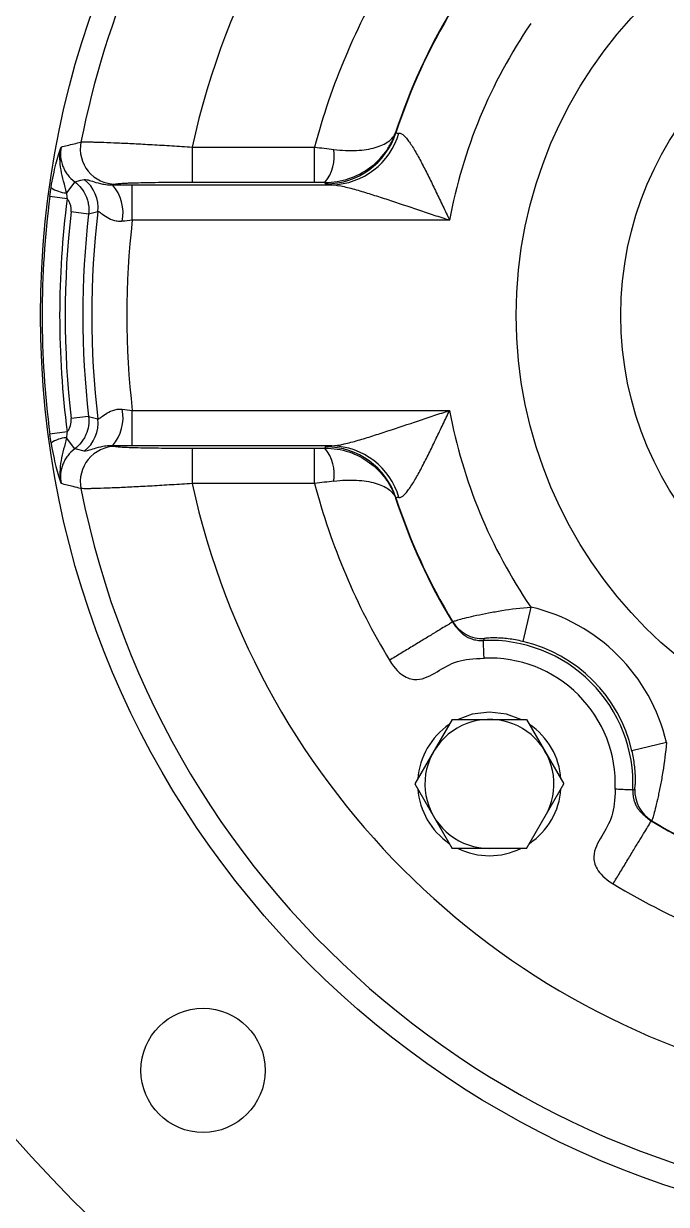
# Paper-space layout '_Right' of a CAD drawing. Header units: inches. Extents: x -10.2 to 6.6, y -6.2 to 9.3.
# Drawn here: x -3.172 to -0.99, y -3.018 to 0.99 of the extents above; entities that cross this region are included whole.
import ezdxf

# ---------------------------------------------------------------- set-up
doc = ezdxf.new("R2010")
doc.units = ezdxf.units.IN
doc.header["$MEASUREMENT"] = 0

psp = doc.layouts.new('_Right')

# ---------------------------------------------------------------- linework, layer by layer
at = {"color": 7, "linetype": 'Continuous', "lineweight": 25}
for p, q in [((-1.9095, 0.6204), (-1.9084, 0.6192)), ((-2.6003, 0.571), (-2.6003, 0.4511)), ((-2.6003, 0.571), (-2.1843, 0.571)), ((-2.1843, 0.4511), (-2.1843, 0.571)), ((-2.9989, 0.4535), (-3.0273, 0.4155)), ((-2.8606, 0.4451), (-2.8704, 0.4428)), ((-2.8034, 0.3231), (-2.8034, 0.4431)), ((-2.8034, 0.4431), (-2.1265, 0.4431)), ((-2.1843, 0.4511), (-2.6003, 0.4511)), ((-2.1462, 0.4464), (-2.1495, 0.451)), ((-3.0242, 0.3956), (-3.0834, 0.4034)), ((-2.9517, 0.3439), (-3.011, 0.3508)), ((-2.9202, 0.3516), (-2.9517, 0.3439)), ((-1.7265, 0.3231), (-2.8034, 0.3231)), ((-2.9517, -0.3439), (-3.011, -0.3508)), ((-2.9517, -0.3439), (-2.9202, -0.3516)), ((-2.8034, -0.4431), (-2.8034, -0.3231)), ((-2.8034, -0.3231), (-1.7265, -0.3231)), ((-3.0242, -0.3956), (-3.0834, -0.4034)), ((-2.9989, -0.4535), (-3.0273, -0.4155)), ((-2.8704, -0.4428), (-2.8606, -0.4451)), ((-2.1265, -0.4431), (-2.8034, -0.4431)), ((-2.6003, -0.4511), (-2.1843, -0.4511)), ((-2.6003, -0.4511), (-2.6003, -0.571)), ((-2.1843, -0.571), (-2.1843, -0.4511)), ((-2.1495, -0.451), (-2.1462, -0.4464)), ((-2.1843, -0.571), (-2.6003, -0.571)), ((-1.9084, -0.6192), (-1.9095, -0.6204)), ((-1.4507, -0.9903), (-1.478, -1.1071)), ((-1.7165, -1.0415), (-1.7158, -1.04)), ((-1.6089, -1.0977), (-1.6116, -1.104)), ((-1.7174, -1.372), (-1.8439, -1.591)), ((-1.7174, -1.372), (-1.4646, -1.372)), ((-1.4646, -1.372), (-1.3381, -1.591)), ((-0.9903, -1.4507), (-1.1071, -1.478)), ((-1.8439, -1.591), (-1.7174, -1.81)), ((-1.4646, -1.81), (-1.3381, -1.591)), ((-1.104, -1.6116), (-1.0977, -1.6089)), ((-1.04, -1.7158), (-1.0415, -1.7165)), ((-1.4646, -1.81), (-1.7174, -1.81))]:
    psp.add_line(p, q, dxfattribs=at)
at = {"color": 7, "linetype": 'Continuous', "lineweight": 25, "flags": 128}
for points in [[(-2.9989, 0.4535), (-2.9786, 0.4585), (-2.9669, 0.4614)], [(-2.9669, -0.4614), (-2.9933, -0.4549), (-2.9989, -0.4535)], [(-1.591, -1.3475), (-1.6493, -1.3546), (-1.6974, -1.372)], [(-1.4845, -1.372), (-1.5327, -1.3546), (-1.591, -1.3475)]]:
    psp.add_lwpolyline(points, dxfattribs=at)
at = {"color": 7, "linetype": 'Continuous', "lineweight": 25}
for centre, radius in [((0, 0), 4.5436), ((0, 0), 4.2493), ((0, 0), 3.1151), ((0, 0), 1.5), ((0, 0), 1.145), ((-2.5633, -2.5633), 0.2109)]:
    psp.add_circle(centre, radius, dxfattribs=at)
for centre, radius, start, end in [((0, 0), 3.0352, 71.1739, 168.8261), ((0, 0), 2.6623, 100.4491, 167.6142), ((0, 0), 2.2577, 148.7541, 165.3489), ((0, 0), 2.0078, 148.7541, 161.9995), ((0, 0), 2.0064, 148.7789, 162.0252), ((0, 0), 1.7565, 145.6826, 169.4001), ((-2.1463, 0.6965), 0.2501, 270.0313, 341.9938), ((-2.1319, 0.6863), 0.2433, 271.2834, 343.8458), ((-2.8598, 0.5652), 0.1201, 168.9838, 269.5998), ((-2.2588, 0.5403), 0.1412, 320.7467, 9.237), ((-3.04, 0.3655), 0.1206, 353.3726, 52.6927), ((-2.9823, 0.3466), 0.1475, 349.2559, 40.6845), ((0, 0), 3.1096, 172.5466, 187.4534), ((-3.0212, 0.5149), 0.0996, 234.5729, 266.5366), ((0, 0), 3.05, 172.5466, 187.4534), ((0, 0), 3.0313, 173.355, 186.645), ((0, 0), 2.9716, 173.355, 186.645), ((0, 0), 2.9413, 173.1349, 186.8651), ((0, 0), 2.822, 173.4255, 186.5745), ((-2.9823, -0.3466), 0.1475, 319.3155, 10.7441), ((-3.04, -0.3655), 0.1206, 307.3073, 6.6274), ((0, 0), 1.7565, 190.5999, 214.3174), ((-3.0212, -0.5149), 0.0996, 93.4634, 125.4271), ((-2.8598, -0.5652), 0.1201, 90.4002, 191.0162), ((-2.2588, -0.5403), 0.1412, 350.763, 39.2533), ((-2.1463, -0.6965), 0.2501, 18.0062, 89.9687), ((-2.1319, -0.6863), 0.2433, 16.1542, 88.7166), ((0, 0), 3.0352, 191.1739, 268.88), ((0, 0), 2.6623, 192.3858, 259.5509), ((0, 0), 2.2577, 194.6511, 211.2459), ((0, 0), 2.0078, 198.0005, 211.2459), ((0, 0), 2.0064, 197.9748, 211.2211), ((-1.591, -1.591), 0.6169, 13.144, 76.856), ((-1.6132, -0.9777), 0.12, 211.2457, 272.051), ((-1.591, -1.591), 0.4874, 357.5799, 92.4201), ((-1.591, -1.591), 0.4969, 13.144, 76.856), ((-1.591, -1.591), 0.4274, 357.5799, 92.4201), ((-1.591, -1.591), 0.2435, 124.0772, 175.9228), ((-1.591, -1.591), 0.219, 330, 270), ((-1.591, -1.591), 0.2435, 4.0772, 55.9228), ((-1.591, -1.591), 0.2435, 184.0772, 235.9228), ((-1.591, -1.591), 0.2435, 304.0772, 355.9228), ((-0.9777, -1.6132), 0.12, 177.949, 238.7543), ((0, 0), 2.0078, 238.7541, 258.8728), ((0, 0), 2.0064, 238.7789, 261.407), ((-1.591, -1.591), 0.2435, 244.0772, 295.9228), ((0, 0), 2.2577, 238.7541, 257.6511)]:
    psp.add_arc(centre, radius, start, end, dxfattribs=at)
for points, knots in [([(-2.1495, 0.451), (-2.1354, 0.4509), (-2.1215, 0.452), (-2.0944, 0.4564), (-2.081, 0.4597), (-2.0423, 0.4726), (-2.0189, 0.4849), (-1.9768, 0.5158), (-1.959, 0.5339), (-1.9366, 0.5643), (-1.93, 0.575), (-1.9213, 0.5916), (-1.9186, 0.5973), (-1.9137, 0.6087), (-1.9115, 0.6146), (-1.9095, 0.6204)], [0, 0, 0, 0, 0.125, 0.125, 0.25, 0.25, 0.5, 0.5, 0.75, 0.75, 0.875, 0.875, 0.9375, 0.9375, 1, 1, 1, 1]), ([(-2.1195, 0.5629), (-2.1057, 0.5612), (-2.0924, 0.5601), (-2.0666, 0.559), (-2.054, 0.5591), (-2.0181, 0.5609), (-1.997, 0.5643), (-1.9602, 0.5749), (-1.9453, 0.5818), (-1.9279, 0.5947), (-1.9229, 0.5994), (-1.9168, 0.6069), (-1.915, 0.6095), (-1.9119, 0.6149), (-1.9106, 0.6177), (-1.9095, 0.6204)], [0, 0, 0, 0, 0.125, 0.125, 0.25, 0.25, 0.5, 0.5, 0.75, 0.75, 0.875, 0.875, 0.9375, 0.9375, 1, 1, 1, 1]), ([(-1.8983, 0.6186), (-1.893, 0.619), (-1.8871, 0.6158), (-1.8772, 0.6065), (-1.8738, 0.6027), (-1.867, 0.5941), (-1.8635, 0.5893), (-1.8529, 0.5737), (-1.8456, 0.5616), (-1.8309, 0.5357), (-1.8235, 0.522), (-1.8087, 0.4933), (-1.8012, 0.4784), (-1.7863, 0.4482), (-1.7789, 0.4329), (-1.7639, 0.4019), (-1.7564, 0.3862), (-1.7452, 0.3626), (-1.7415, 0.3547), (-1.734, 0.3389), (-1.7302, 0.3309), (-1.7265, 0.3231)], [0, 0, 0, 0, 0.125, 0.125, 0.1875, 0.1875, 0.25, 0.25, 0.375, 0.375, 0.5, 0.5, 0.625, 0.625, 0.75, 0.75, 0.875, 0.875, 0.9375, 0.9375, 1, 1, 1, 1]), ([(-3.0789, 0.4338), (-3.0766, 0.4485), (-3.074, 0.4626), (-3.0684, 0.4893), (-3.0656, 0.5016), (-3.0598, 0.5243), (-3.0568, 0.5348), (-3.051, 0.554), (-3.0481, 0.5629), (-3.0452, 0.5713)], [0, 0, 0, 0, 0.25, 0.25, 0.5, 0.5, 0.75, 0.75, 1, 1, 1, 1]), ([(-3.0273, 0.4155), (-3.0301, 0.4291), (-3.0332, 0.4421), (-3.0396, 0.4678), (-3.0427, 0.4805), (-3.0475, 0.5062), (-3.049, 0.5191), (-3.0493, 0.5387), (-3.049, 0.5452), (-3.0477, 0.5584), (-3.0466, 0.5649), (-3.0452, 0.5713)], [0, 0, 0, 0, 0.25, 0.25, 0.5, 0.5, 0.75, 0.75, 0.875, 0.875, 1, 1, 1, 1]), ([(-3.0452, 0.5713), (-3.0473, 0.5603), (-3.0478, 0.5491), (-3.0457, 0.527), (-3.0431, 0.516), (-3.037, 0.5005), (-3.0346, 0.4955), (-3.0292, 0.4859), (-3.0261, 0.4812), (-3.0159, 0.468), (-3.008, 0.4602), (-2.9989, 0.4535)], [0, 0, 0, 0, 0.25, 0.25, 0.5, 0.5, 0.625, 0.625, 0.75, 0.75, 1, 1, 1, 1]), ([(-3.0452, 0.5713), (-3.0383, 0.5731), (-3.0314, 0.5748), (-3.0245, 0.5765), (-3.0089, 0.5804), (-2.9933, 0.5843), (-2.9777, 0.5882)], [0.00137379, 0.00137379, 0.00137379, 0.00137379, 0.006096, 0.006096, 0.006096, 0.01672779, 0.01672779, 0.01672779, 0.01672779]), ([(-2.9777, 0.5882), (-2.9751, 0.5885), (-2.9704, 0.5886), (-2.957, 0.5887), (-2.9483, 0.5886), (-2.9324, 0.5883), (-2.9265, 0.5881), (-2.914, 0.5878), (-2.9073, 0.5875), (-2.8861, 0.5868), (-2.8704, 0.5862), (-2.8444, 0.5851), (-2.8353, 0.5846), (-2.8167, 0.5838), (-2.8071, 0.5833), (-2.7777, 0.5818), (-2.7571, 0.5807), (-2.7246, 0.5789), (-2.7135, 0.5782), (-2.6913, 0.5769), (-2.6802, 0.5762), (-2.6464, 0.5741), (-2.6235, 0.5726), (-2.6003, 0.571)], [0, 0, 0, 0, 0.125, 0.125, 0.25, 0.25, 0.3125, 0.3125, 0.375, 0.375, 0.5, 0.5, 0.5625, 0.5625, 0.625, 0.625, 0.75, 0.75, 0.8125, 0.8125, 0.875, 0.875, 1, 1, 1, 1]), ([(-2.9989, 0.4535), (-2.9905, 0.4472), (-2.9831, 0.44), (-2.9703, 0.4237), (-2.9648, 0.4146), (-2.9587, 0.4003), (-2.9569, 0.3954), (-2.9541, 0.3853), (-2.953, 0.3802), (-2.9507, 0.3647), (-2.9505, 0.3543), (-2.9517, 0.3439)], [0, 0, 0, 0, 0.25, 0.25, 0.5, 0.5, 0.625, 0.625, 0.75, 0.75, 1, 1, 1, 1]), ([(-2.9669, 0.4614), (-2.9647, 0.462), (-2.9613, 0.4616), (-2.9522, 0.4593), (-2.9464, 0.4574), (-2.9317, 0.4526), (-2.9229, 0.4498), (-2.9063, 0.4461), (-2.9002, 0.4449), (-2.8864, 0.4432), (-2.8789, 0.4427), (-2.8704, 0.4428)], [0, 0, 0, 0, 0.25, 0.25, 0.5, 0.5, 0.75, 0.75, 0.875, 0.875, 1, 1, 1, 1]), ([(-2.6003, 0.4511), (-2.6162, 0.4511), (-2.6319, 0.451), (-2.6629, 0.4509), (-2.6782, 0.4508), (-2.708, 0.4505), (-2.7222, 0.4503), (-2.7424, 0.45), (-2.749, 0.4499), (-2.7619, 0.4497), (-2.7681, 0.4495), (-2.7861, 0.4491), (-2.7969, 0.4488), (-2.8116, 0.4483), (-2.8163, 0.4482), (-2.825, 0.4478), (-2.829, 0.4476), (-2.8401, 0.4471), (-2.8462, 0.4467), (-2.8555, 0.4459), (-2.8588, 0.4455), (-2.8606, 0.4451)], [0, 0, 0, 0, 0.125, 0.125, 0.25, 0.25, 0.375, 0.375, 0.4375, 0.4375, 0.5, 0.5, 0.625, 0.625, 0.6875, 0.6875, 0.75, 0.75, 0.875, 0.875, 1, 1, 1, 1]), ([(-2.1265, 0.4431), (-2.1138, 0.4427), (-2.0996, 0.4402), (-2.0691, 0.4334), (-2.0531, 0.4291), (-2.0206, 0.4197), (-2.0038, 0.4146), (-1.9702, 0.4039), (-1.9531, 0.3984), (-1.9016, 0.3814), (-1.8668, 0.3697), (-1.8144, 0.3521), (-1.7968, 0.3463), (-1.7705, 0.3375), (-1.7617, 0.3346), (-1.7441, 0.3289), (-1.7352, 0.326), (-1.7265, 0.3231)], [0, 0, 0, 0, 0.125, 0.125, 0.25, 0.25, 0.375, 0.375, 0.5, 0.5, 0.75, 0.75, 0.875, 0.875, 0.9375, 0.9375, 1, 1, 1, 1]), ([(-3.011, 0.3508), (-3.0105, 0.3548), (-3.0104, 0.3588), (-3.0111, 0.3667), (-3.0119, 0.3707), (-3.0141, 0.3784), (-3.0156, 0.3821), (-3.0194, 0.3892), (-3.0217, 0.3926), (-3.0242, 0.3956)], [0, 0, 0, 0, 0.25, 0.25, 0.5, 0.5, 0.75, 0.75, 1, 1, 1, 1]), ([(-2.8373, 0.3191), (-2.8432, 0.3184), (-2.8489, 0.3185), (-2.8598, 0.3198), (-2.8651, 0.3211), (-2.8795, 0.3259), (-2.8877, 0.3305), (-2.9015, 0.3398), (-2.9071, 0.3443), (-2.9137, 0.3491), (-2.9155, 0.3504), (-2.9184, 0.3518), (-2.9195, 0.352), (-2.9202, 0.3516)], [0, 0, 0, 0, 0.125, 0.125, 0.25, 0.25, 0.5, 0.5, 0.75, 0.75, 0.875, 0.875, 1, 1, 1, 1]), ([(-2.9202, -0.3516), (-2.9195, -0.352), (-2.9184, -0.3518), (-2.9155, -0.3504), (-2.9137, -0.3492), (-2.9072, -0.3444), (-2.9017, -0.3399), (-2.8878, -0.3306), (-2.8797, -0.326), (-2.8651, -0.3211), (-2.86, -0.3198), (-2.849, -0.3185), (-2.8432, -0.3184), (-2.8373, -0.3191)], [0, 0, 0, 0, 0.125, 0.125, 0.25, 0.25, 0.5, 0.5, 0.75, 0.75, 0.875, 0.875, 1, 1, 1, 1]), ([(-3.0242, -0.3956), (-3.0216, -0.3926), (-3.0194, -0.3892), (-3.0156, -0.3821), (-3.0141, -0.3784), (-3.0107, -0.3668), (-3.01, -0.3588), (-3.011, -0.3508)], [0, 0, 0, 0, 0.25, 0.25, 0.5, 0.5, 1, 1, 1, 1]), ([(-2.9517, -0.3439), (-2.9505, -0.3543), (-2.9507, -0.3647), (-2.9537, -0.3852), (-2.9566, -0.3954), (-2.9627, -0.4097), (-2.9651, -0.4144), (-2.9704, -0.4233), (-2.9734, -0.4277), (-2.9831, -0.44), (-2.9905, -0.4472), (-2.9989, -0.4535)], [0, 0, 0, 0, 0.25, 0.25, 0.5, 0.5, 0.625, 0.625, 0.75, 0.75, 1, 1, 1, 1]), ([(-2.1265, -0.4431), (-2.1138, -0.4427), (-2.0996, -0.4402), (-2.0691, -0.4334), (-2.0531, -0.4291), (-2.0206, -0.4197), (-2.0038, -0.4146), (-1.9702, -0.4039), (-1.9531, -0.3984), (-1.9016, -0.3814), (-1.8668, -0.3697), (-1.8144, -0.3521), (-1.7968, -0.3463), (-1.7705, -0.3375), (-1.7617, -0.3346), (-1.7441, -0.3289), (-1.7352, -0.326), (-1.7265, -0.3231)], [0, 0, 0, 0, 0.125, 0.125, 0.25, 0.25, 0.375, 0.375, 0.5, 0.5, 0.75, 0.75, 0.875, 0.875, 0.9375, 0.9375, 1, 1, 1, 1]), ([(-1.8983, -0.6186), (-1.893, -0.619), (-1.8871, -0.6158), (-1.8772, -0.6065), (-1.8738, -0.6027), (-1.867, -0.5941), (-1.8635, -0.5893), (-1.8529, -0.5737), (-1.8456, -0.5616), (-1.8309, -0.5357), (-1.8235, -0.522), (-1.8087, -0.4933), (-1.8012, -0.4784), (-1.7863, -0.4482), (-1.7789, -0.4329), (-1.7639, -0.4019), (-1.7564, -0.3862), (-1.7452, -0.3626), (-1.7415, -0.3547), (-1.734, -0.3389), (-1.7302, -0.3309), (-1.7265, -0.3231)], [0, 0, 0, 0, 0.125, 0.125, 0.1875, 0.1875, 0.25, 0.25, 0.375, 0.375, 0.5, 0.5, 0.625, 0.625, 0.75, 0.75, 0.875, 0.875, 0.9375, 0.9375, 1, 1, 1, 1]), ([(-3.0789, -0.4338), (-3.0766, -0.4485), (-3.074, -0.4626), (-3.0684, -0.4894), (-3.0656, -0.5016), (-3.0598, -0.5244), (-3.0568, -0.5348), (-3.051, -0.554), (-3.0481, -0.5628), (-3.0452, -0.5713)], [0, 0, 0, 0, 0.25, 0.25, 0.5, 0.5, 0.75, 0.75, 1, 1, 1, 1]), ([(-3.0273, -0.4155), (-3.0301, -0.4291), (-3.0332, -0.4421), (-3.0396, -0.4678), (-3.0427, -0.4805), (-3.0475, -0.5062), (-3.049, -0.5191), (-3.0493, -0.5387), (-3.049, -0.5452), (-3.0477, -0.5584), (-3.0466, -0.5649), (-3.0452, -0.5713)], [0, 0, 0, 0, 0.25, 0.25, 0.5, 0.5, 0.75, 0.75, 0.875, 0.875, 1, 1, 1, 1]), ([(-2.9989, -0.4535), (-3.008, -0.4602), (-3.0159, -0.468), (-3.0261, -0.4812), (-3.0292, -0.4859), (-3.0346, -0.4955), (-3.037, -0.5005), (-3.0431, -0.516), (-3.0457, -0.527), (-3.0478, -0.5491), (-3.0473, -0.5603), (-3.0452, -0.5713)], [0, 0, 0, 0, 0.25, 0.25, 0.375, 0.375, 0.5, 0.5, 0.75, 0.75, 1, 1, 1, 1]), ([(-2.8704, -0.4428), (-2.879, -0.4427), (-2.8864, -0.4432), (-2.9001, -0.4449), (-2.9062, -0.4461), (-2.9229, -0.4498), (-2.9317, -0.4526), (-2.9464, -0.4574), (-2.9521, -0.4593), (-2.9613, -0.4616), (-2.9647, -0.462), (-2.9669, -0.4614)], [0, 0, 0, 0, 0.125, 0.125, 0.25, 0.25, 0.5, 0.5, 0.75, 0.75, 1, 1, 1, 1]), ([(-2.8606, -0.4451), (-2.8588, -0.4455), (-2.8556, -0.4459), (-2.8486, -0.4465), (-2.846, -0.4467), (-2.8399, -0.4471), (-2.8365, -0.4473), (-2.8254, -0.4478), (-2.8167, -0.4482), (-2.7972, -0.4488), (-2.7861, -0.4491), (-2.7623, -0.4497), (-2.7495, -0.4499), (-2.7224, -0.4503), (-2.7079, -0.4505), (-2.6784, -0.4508), (-2.6633, -0.4509), (-2.6322, -0.451), (-2.6162, -0.4511), (-2.6003, -0.4511)], [0, 0, 0, 0, 0.125, 0.125, 0.1875, 0.1875, 0.25, 0.25, 0.375, 0.375, 0.5, 0.5, 0.625, 0.625, 0.75, 0.75, 0.875, 0.875, 1, 1, 1, 1]), ([(-2.1495, -0.451), (-2.1354, -0.4509), (-2.1215, -0.452), (-2.0944, -0.4564), (-2.081, -0.4597), (-2.0423, -0.4726), (-2.0189, -0.4849), (-1.9768, -0.5158), (-1.959, -0.5339), (-1.9366, -0.5643), (-1.93, -0.575), (-1.9213, -0.5916), (-1.9186, -0.5973), (-1.9137, -0.6087), (-1.9115, -0.6146), (-1.9095, -0.6204)], [0, 0, 0, 0, 0.125, 0.125, 0.25, 0.25, 0.5, 0.5, 0.75, 0.75, 0.875, 0.875, 0.9375, 0.9375, 1, 1, 1, 1]), ([(-2.1195, -0.5629), (-2.1057, -0.5612), (-2.0924, -0.5601), (-2.0666, -0.559), (-2.054, -0.5591), (-2.0181, -0.5609), (-1.997, -0.5643), (-1.9602, -0.5749), (-1.9453, -0.5818), (-1.9279, -0.5947), (-1.9229, -0.5994), (-1.9168, -0.6069), (-1.915, -0.6095), (-1.9119, -0.6149), (-1.9106, -0.6177), (-1.9095, -0.6204)], [0, 0, 0, 0, 0.125, 0.125, 0.25, 0.25, 0.5, 0.5, 0.75, 0.75, 0.875, 0.875, 0.9375, 0.9375, 1, 1, 1, 1]), ([(-2.9777, -0.5882), (-2.9866, -0.586), (-2.9956, -0.5837), (-3.0045, -0.5815), (-3.0181, -0.5781), (-3.0317, -0.5747), (-3.0452, -0.5713)], [0, 0, 0, 0, 0.006096, 0.006096, 0.006096, 0.015354, 0.015354, 0.015354, 0.015354]), ([(-2.6003, -0.571), (-2.6119, -0.5718), (-2.6235, -0.5726), (-2.6466, -0.5741), (-2.6581, -0.5748), (-2.6921, -0.577), (-2.7141, -0.5783), (-2.757, -0.5807), (-2.7781, -0.5818), (-2.8174, -0.5838), (-2.8359, -0.5847), (-2.8618, -0.5858), (-2.8701, -0.5862), (-2.886, -0.5868), (-2.8935, -0.5871), (-2.9147, -0.5878), (-2.9271, -0.5882), (-2.9431, -0.5885), (-2.948, -0.5886), (-2.9567, -0.5887), (-2.9605, -0.5887), (-2.9705, -0.5886), (-2.9751, -0.5885), (-2.9777, -0.5882)], [0, 0, 0, 0, 0.0625, 0.0625, 0.125, 0.125, 0.25, 0.25, 0.375, 0.375, 0.5, 0.5, 0.5625, 0.5625, 0.625, 0.625, 0.75, 0.75, 0.8125, 0.8125, 0.875, 0.875, 1, 1, 1, 1]), ([(-1.7158, -1.04), (-1.7155, -1.0396), (-1.7135, -1.0388), (-1.706, -1.0365), (-1.7005, -1.0349), (-1.6866, -1.031), (-1.6781, -1.0288), (-1.6581, -1.0239), (-1.6468, -1.0212), (-1.622, -1.0158), (-1.6083, -1.0129), (-1.5868, -1.0088), (-1.5795, -1.0075), (-1.5643, -1.0048), (-1.5565, -1.0035), (-1.5171, -0.9972), (-1.4845, -0.9931), (-1.4507, -0.9903)], [0, 0, 0, 0, 0.125, 0.125, 0.25, 0.25, 0.375, 0.375, 0.5, 0.5, 0.625, 0.625, 0.6875, 0.6875, 0.75, 0.75, 1, 1, 1, 1]), ([(-1.7165, -1.0415), (-1.7169, -1.0416), (-1.7183, -1.0425), (-1.7237, -1.0458), (-1.7277, -1.0482), (-1.7385, -1.0548), (-1.7453, -1.0589), (-1.7613, -1.0686), (-1.7707, -1.0743), (-1.7914, -1.0869), (-1.8028, -1.0938), (-1.827, -1.1085), (-1.8397, -1.1162), (-1.8656, -1.1319), (-1.8788, -1.1399), (-1.9049, -1.1557), (-1.9178, -1.1635), (-1.9302, -1.1711)], [0, 0, 0, 0, 0.125, 0.125, 0.25, 0.25, 0.375, 0.375, 0.5, 0.5, 0.625, 0.625, 0.75, 0.75, 0.875, 0.875, 1, 1, 1, 1]), ([(-1.7165, -1.0415), (-1.7158, -1.0427), (-1.7143, -1.045), (-1.7121, -1.0483), (-1.7099, -1.0514), (-1.7078, -1.0542), (-1.7058, -1.0567), (-1.7039, -1.0589), (-1.7008, -1.0625), (-1.6968, -1.0668), (-1.693, -1.0707), (-1.6899, -1.0738), (-1.6872, -1.0765), (-1.6847, -1.079), (-1.6825, -1.0811), (-1.6803, -1.0831), (-1.6778, -1.0851), (-1.675, -1.0871), (-1.6718, -1.0892), (-1.6682, -1.0913), (-1.6637, -1.0936), (-1.6581, -1.0962), (-1.6507, -1.0989), (-1.6424, -1.1013), (-1.6329, -1.1031), (-1.6225, -1.1042), (-1.6153, -1.1041), (-1.6116, -1.104)], [0, 0, 0, 0, 0.017245, 0.033556, 0.049049, 0.063861, 0.07815, 0.092089, 0.105865, 0.151132, 0.206658, 0.261587, 0.330905, 0.398111, 0.470375, 0.526359, 0.577882, 0.62507, 0.668083, 0.707137, 0.742516, 0.787606, 0.830132, 0.871312, 0.912481, 0.954971, 1, 1, 1, 1]), ([(-1.609, -1.164), (-1.6093, -1.157), (-1.6096, -1.1495), (-1.6103, -1.1349), (-1.6106, -1.128), (-1.6111, -1.1163), (-1.6112, -1.1117), (-1.6115, -1.1057), (-1.6116, -1.1042), (-1.6116, -1.104)], [0, 0, 0, 0, 0.25, 0.25, 0.5, 0.5, 0.75, 0.75, 1, 1, 1, 1]), ([(-1.478, -1.1071), (-1.4947, -1.1032), (-1.5111, -1.1003), (-1.5351, -1.0974), (-1.5429, -1.0967), (-1.5574, -1.0957), (-1.5643, -1.0955), (-1.5828, -1.0952), (-1.5925, -1.0956), (-1.6021, -1.0964), (-1.6046, -1.0967), (-1.6079, -1.0972), (-1.6088, -1.0975), (-1.6089, -1.0977)], [0, 0, 0, 0, 0.25, 0.25, 0.375, 0.375, 0.5, 0.5, 0.75, 0.75, 0.875, 0.875, 1, 1, 1, 1]), ([(-1.9302, -1.1711), (-1.9118, -1.2015), (-1.8948, -1.2161), (-1.8644, -1.2341), (-1.8507, -1.2368), (-1.8123, -1.2359), (-1.7905, -1.223), (-1.7469, -1.1967), (-1.7251, -1.1835), (-1.6742, -1.1679), (-1.6451, -1.1655), (-1.609, -1.164)], [0, 0, 0, 0, 0.125, 0.125, 0.25, 0.25, 0.5, 0.5, 0.75, 0.75, 1, 1, 1, 1]), ([(-1.0977, -1.6089), (-1.0972, -1.6087), (-1.0966, -1.6053), (-1.0959, -1.5957), (-1.0956, -1.5916), (-1.0953, -1.5822), (-1.0953, -1.5767), (-1.0955, -1.5644), (-1.0957, -1.5575), (-1.0967, -1.5431), (-1.0974, -1.5353), (-1.1003, -1.5112), (-1.1032, -1.4947), (-1.1071, -1.478)], [0, 0, 0, 0, 0.25, 0.25, 0.375, 0.375, 0.5, 0.5, 0.625, 0.625, 0.75, 0.75, 1, 1, 1, 1]), ([(-0.9903, -1.4507), (-0.9931, -1.4845), (-0.9972, -1.5173), (-1.0048, -1.5647), (-1.0075, -1.5798), (-1.0116, -1.6013), (-1.013, -1.6082), (-1.0158, -1.6217), (-1.0172, -1.6283), (-1.0213, -1.6469), (-1.0239, -1.6581), (-1.0288, -1.6779), (-1.031, -1.6865), (-1.0349, -1.7005), (-1.0364, -1.7059), (-1.0382, -1.7115), (-1.0387, -1.713), (-1.0395, -1.7151), (-1.0398, -1.7156), (-1.04, -1.7158)], [0, 0, 0, 0, 0.25, 0.25, 0.375, 0.375, 0.4375, 0.4375, 0.5, 0.5, 0.625, 0.625, 0.75, 0.75, 0.875, 0.875, 0.9375, 0.9375, 1, 1, 1, 1]), ([(-1.164, -1.609), (-1.1655, -1.6451), (-1.1679, -1.6742), (-1.1835, -1.7251), (-1.1967, -1.7469), (-1.223, -1.7905), (-1.2359, -1.8123), (-1.2368, -1.8507), (-1.2341, -1.8644), (-1.2161, -1.8948), (-1.2015, -1.9118), (-1.1711, -1.9302)], [0, 0, 0, 0, 0.25, 0.25, 0.5, 0.5, 0.75, 0.75, 0.875, 0.875, 1, 1, 1, 1]), ([(-1.104, -1.6116), (-1.1042, -1.6116), (-1.1057, -1.6115), (-1.1117, -1.6112), (-1.1163, -1.6111), (-1.128, -1.6106), (-1.1349, -1.6103), (-1.1495, -1.6096), (-1.157, -1.6093), (-1.164, -1.609)], [0, 0, 0, 0, 0.25, 0.25, 0.5, 0.5, 0.75, 0.75, 1, 1, 1, 1]), ([(-1.104, -1.6116), (-1.1041, -1.6133), (-1.1042, -1.6168), (-1.104, -1.6218), (-1.1037, -1.6267), (-1.1032, -1.6314), (-1.1025, -1.6359), (-1.1017, -1.6402), (-1.1007, -1.6442), (-1.0997, -1.6481), (-1.0985, -1.6517), (-1.0973, -1.6551), (-1.096, -1.6583), (-1.0948, -1.6613), (-1.0928, -1.6654), (-1.0903, -1.67), (-1.0872, -1.6748), (-1.0841, -1.679), (-1.0817, -1.6818), (-1.0797, -1.6839), (-1.0781, -1.6856), (-1.0765, -1.6872), (-1.0748, -1.6889), (-1.0728, -1.6909), (-1.0702, -1.6934), (-1.0668, -1.6969), (-1.0612, -1.702), (-1.0527, -1.7092), (-1.0454, -1.714), (-1.0415, -1.7165)], [0, 0, 0, 0, 0.021192, 0.041718, 0.061685, 0.081206, 0.100403, 0.119404, 0.138341, 0.157348, 0.176558, 0.196098, 0.21609, 0.236648, 0.257878, 0.309497, 0.371611, 0.444931, 0.529885, 0.575957, 0.622469, 0.669421, 0.713594, 0.755004, 0.793778, 0.849294, 0.894621, 0.943649, 1, 1, 1, 1]), ([(-1.1711, -1.9302), (-1.1635, -1.9178), (-1.1557, -1.9049), (-1.1399, -1.8788), (-1.1319, -1.8656), (-1.1162, -1.8397), (-1.1085, -1.827), (-1.0938, -1.8028), (-1.0869, -1.7914), (-1.0743, -1.7707), (-1.0686, -1.7613), (-1.0589, -1.7453), (-1.0548, -1.7385), (-1.0482, -1.7277), (-1.0458, -1.7237), (-1.0425, -1.7183), (-1.0416, -1.7169), (-1.0415, -1.7165)], [0, 0, 0, 0, 0.125, 0.125, 0.25, 0.25, 0.375, 0.375, 0.5, 0.5, 0.625, 0.625, 0.75, 0.75, 0.875, 0.875, 1, 1, 1, 1])]:
    psp.add_open_spline(points, degree=3, knots=knots, dxfattribs=at)
for points in [[(-1.9084, 0.6192), (-1.9081, 0.6183), (-1.9047, 0.6181), (-1.8983, 0.6186)], [(-2.1843, 0.571), (-2.1623, 0.5684), (-2.1407, 0.5657), (-2.1195, 0.5629)], [(-2.8704, 0.4428), (-2.8485, 0.443), (-2.8262, 0.4431), (-2.8034, 0.4431)], [(-2.1495, 0.451), (-2.1609, 0.451), (-2.1725, 0.4511), (-2.1843, 0.4511)], [(-2.1265, 0.4431), (-2.1388, 0.4441), (-2.1453, 0.4452), (-2.1462, 0.4464)], [(-3.0834, 0.4034), (-3.082, 0.4136), (-3.0806, 0.4237), (-3.0789, 0.4338)], [(-3.0273, 0.4155), (-3.0267, 0.4089), (-3.0255, 0.4022), (-3.0242, 0.3956)], [(-2.8034, 0.3231), (-2.8149, 0.3218), (-2.8262, 0.3205), (-2.8373, 0.3191)], [(-2.8373, -0.3191), (-2.8262, -0.3205), (-2.8149, -0.3218), (-2.8034, -0.3231)], [(-3.0242, -0.3956), (-3.0255, -0.4022), (-3.0267, -0.4089), (-3.0273, -0.4155)], [(-3.0789, -0.4338), (-3.0806, -0.4237), (-3.082, -0.4136), (-3.0834, -0.4034)], [(-2.8034, -0.4431), (-2.8262, -0.4431), (-2.8485, -0.443), (-2.8704, -0.4428)], [(-2.1843, -0.4511), (-2.1725, -0.4511), (-2.1609, -0.451), (-2.1495, -0.451)], [(-2.1462, -0.4464), (-2.1453, -0.4452), (-2.1388, -0.4441), (-2.1265, -0.4431)], [(-2.1195, -0.5629), (-2.1407, -0.5657), (-2.1623, -0.5684), (-2.1843, -0.571)], [(-1.8983, -0.6186), (-1.9047, -0.6181), (-1.9081, -0.6183), (-1.9084, -0.6192)]]:
    psp.add_open_spline(points, degree=3, dxfattribs=at)

doc.saveas('drawing.dxf')
